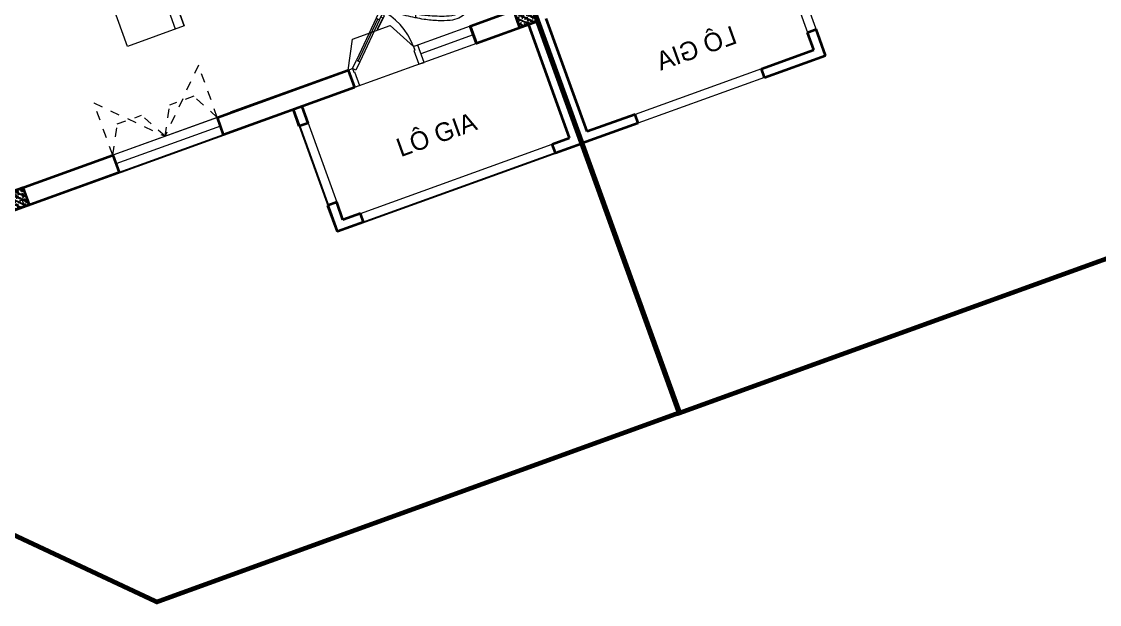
# Model space of a CAD drawing. Header units: metres. Extents: x 568336 to 569219, y 2065964 to 2066430.
# Drawn here: x 568585.35 to 568596.98, y 2066333.66 to 2066339.95 of the extents above; entities that cross this region are included whole.
import ezdxf

# ---------------------------------------------------------------- set-up
doc = ezdxf.new("R2010")
doc.units = ezdxf.units.M
for name, pattern in [('$AUDIT_BAD_LTYPE2', [0]), ('HIDDEN', [0.375, 0.25, -0.125]), ('HIDDEN2', [0.1875, 0.125, -0.0625])]:
    doc.linetypes.add(name, pattern=pattern)
doc.layers.get('0').update_dxf_attribs({"linetype": 'CONTINUOUS'})
doc.layers.get('DEFPOINTS').update_dxf_attribs({"linetype": 'CONTINUOUS'})
for name, color, linetype, lineweight in [('-DOOR', 137, 'CONTINUOUS', 9), ('-FURNITURE', 46, 'CONTINUOUS', 9), ('-HATCH', 8, 'CONTINUOUS', 5), ('-LINE1', 7, 'CONTINUOUS', 18), ('-LINE2', 252, 'CONTINUOUS', 9), ('-STEEL1', 1, 'CONTINUOUS', 35), ('-WALL', 4, 'CONTINUOUS', 35), ('TEXT25', 2, 'CONTINUOUS', 13)]:
    doc.layers.add(name, color=color, linetype=linetype, lineweight=lineweight)
doc.layers.add('LoLK', color=6, linetype='CONTINUOUS')
doc.layers.add('TIMDUONG', color=1, linetype='CONTINUOUS')
doc.styles.add('SVN_AVO_thuong', font='')
doc.styles.get('SVN_AVO_thuong').set_extended_font_data('SVN-Avo')

# ---------------------------------------------------------------- blocks, each defined once
blk = doc.blocks.new('M3-T2.3')
at = {"layer": '-LINE1'}
for points in [[(568605.2244708698, 2066345.126820059), (568605.7012970862, 2066343.810523452), (568608.3338903014, 2066344.764175884), (568607.857064085, 2066346.080472492)], [(568605.318492056, 2066345.160879075), (568605.6931412261, 2066344.126646026)], [(568606.3253863747, 2066344.142957746), (568607.6886935753, 2066344.63681347)]]:
    blk.add_lwpolyline(points, dxfattribs=at)
at = {"layer": '-WALL'}
for p, q in [((568608.2058100998, 2066344.824138056), (568607.7630428987, 2066346.046413477)), ((568608.3338903014, 2066344.764175884), (568607.857064085, 2066346.080472492)), ((568607.6886935753, 2066344.63681347), (568608.2058100998, 2066344.824138056)), ((568607.7227525907, 2066344.542792284), (568608.3338903014, 2066344.764175884)), ((568607.7227525907, 2066344.542792284), (568607.6886935753, 2066344.63681347)), ((568605.6931412261, 2066344.126646026), (568605.5991200398, 2066344.09258701)), ((568605.7012970862, 2066343.810523452), (568605.5991200398, 2066344.09258701)), ((568605.7612592571, 2066343.938603653), (568605.6931412261, 2066344.126646026)), ((568606.3594453901, 2066344.04893656), (568605.7012970862, 2066343.810523452)), ((568606.3253863747, 2066344.142957746), (568605.7612592571, 2066343.938603653)), ((568606.3594453901, 2066344.04893656), (568606.3253863747, 2066344.142957746))]:
    blk.add_line(p, q, dxfattribs=at)
at = {"layer": 'TIMDUONG', "color": 1, "linetype": 'HIDDEN', "ltscale": 10, "const_width": 0.05}
blk.add_lwpolyline([(568593.6037453394, 2066359.007782663), (568602.0671453066, 2066362.068899052), (568609.3867960966, 2066341.853242537), (568600.9163472741, 2066338.789611338)], close=True, dxfattribs=at)
at = {"layer": 'TEXT25', "style": 'SVN_AVO_thuong'}
blk.add_text('LÔ GIA', height=0.2, rotation=19.91283355064844, dxfattribs=at).set_placement((568606.3367488387, 2066344.517706674))
blk = doc.blocks.new('A$C7D524948')
at = {"layer": '-FURNITURE'}
for points in [[(-1.862645149230957e-09, 824.9500000011176, 0.02374928999430728), (-77.15000000130385, 820, 0.1110396266945436), (-175.0999999996275, 786.1500000022352, 0.08516816991690027), (-234.9500000011176, 733.25, 0.08855014736123698), (-281.5499999988824, 649.3499999996275, 0.02790636319614463), (-315.9500000011176, 525.5999999996275, 0.02834164487538841), (-340.4000000022352, 372.8000000007451, 0.04711987010175965), (-341.0999999996275, 283.4000000003725, 0.5135274654112972), (-284.5500000007451, 299.9500000011176, 0.05957759956988055), (-242.5500000026077, 413.6500000003725, -0.03446512451505389), (-213.1500000003725, 507.4499999992549, -0.05927668371543007), (-182.7500000009313, 564.2999999988824, -0.1661460996977688), (-133.4500000011176, 600.4000000003725, -0.0525641271264061), (-75.80000000074506, 611.9500000011176, -0.02855401869774651), (-1.862645149230957e-09, 614.6500000003725, -3.543335205159532)], [(-1.862645149230957e-09, 824.9500000011176, -0.02374928999430728), (77.14999999850988, 820.0000000018626, -0.1110396266945436), (175.0999999986961, 786.1500000003725, -0.08516816991690027), (234.9499999992549, 733.25, -0.08855014736123698), (281.5499999988824, 649.3499999996275, -0.02790636319614463), (315.9500000011176, 525.5999999996275, -0.02834164487538841), (340.3999999985099, 372.8000000007451, -0.04711987010175965), (341.0999999996275, 283.4000000022352, -0.5135274654112972), (284.5500000007451, 299.9499999992549, -0.05957759956988055), (242.5499999988824, 413.6499999985099, 0.03446512451505389), (213.1499999994412, 507.4500000011176, 0.05927668371543007), (182.75, 564.3000000007451, 0.1661460996977688), (133.4499999983236, 600.4000000003725, 0.0525641271264061), (75.79999999888241, 611.9499999992549, 0.02855401869774651), (-1.862645149230957e-09, 614.6500000003725, 3.543335205159532)], [(-0.5500000007450581, 774.1500000003725, 0.1055837687742558), (-137.8000000007451, 751.3000000007451, 0.08397584501256396), (-176, 728.25, 0.1493020227225411), (-241.2000000011176, 626.1999999992549, 0.02490854660583826), (-289.25, 424.1500000003725, 0.02643887537121914), (-306.5679914960638, 278.4068524483591, -0.8863330528017872)], [(-0.5500000007450581, 774.1500000003725, -0.1055837687742558), (136.6999999992549, 751.3000000007451, -0.08397584501256396), (174.8999999985099, 728.2500000018626, -0.1493020227225411), (240.0999999986961, 626.1999999992549, -0.02490854660583826), (288.1499999975786, 424.1500000003725, -0.02643887537121914), (305.467991495505, 278.4068524483591, 0.8863330528017872)], [(-342.8562581948936, 328.1164919566363, 0.02267140514630937), (-350.039135296829, 124.5, 0.01212164544072816), (-345.6391352973878, 57.0500000026077, 0.4055082152921144), (-279.3891352973878, 0), (0, 0)], [(342.8562581939623, 328.1164919547737, -0.02267140514630937), (350.0391352958977, 124.5, -0.01212164544072816), (345.6391352955252, 57.05000000074506, -0.4055082152921144), (279.3891352964565, 0), (0, 0)]]:
    blk.add_lwpolyline(points, format="xyb", dxfattribs=at)
blk = doc.blocks.new('*U151')
at = {"linetype": '$AUDIT_BAD_LTYPE2'}
for p, q in [((134.8528137423857, 56.56854249492379), (488.4062043356582, 410.1219330881962)), ((502.5483399593892, 395.9797974644653), (148.9949493661167, 42.42640687119284))]:
    blk.add_line(p, q, dxfattribs=at)
for points in [[(474.2640687119273, 424.2640687119272), (502.5483399593892, 395.9797974644653), (573.2590180780439, 466.69047558312), (544.974746830582, 494.9747468305819), (474.2640687119273, 424.2640687119272)], [(476.3188696038515, 426.3188696038514), (120.7106781186548, 70.71067811865474)], [(120.7106781186548, 70.71067811865474), (148.9949493661167, 42.42640687119284), (78.2842712474619, -28.2842712474619), (50, 0), (120.7106781186548, 70.71067811865474)]]:
    blk.add_lwpolyline(points)
for points in [[(447.9494474537137, 301.4012464854598), (567.8884228737038, 421.3402219054498), (547.8985936370387, 441.3300511421148), (527.9087644003944, 421.3402219054705), (543.9006277897223, 405.3483585161426), (443.9514816063765, 305.3992123327969)], [(0, 0), (50, 0), (50, -40), (60, -40), (60, -199.3588634537518), (0, -199.3588634537518)], [(799.9999999999982, 7.105427357601134e-15), (749.9999999999982, 7.105427357601134e-15), (749.9999999999982, -40), (739.9999999999982, -40), (739.9999999999982, -199.3588634537518), (799.9999999999982, -199.3588634537518)]]:
    blk.add_lwpolyline(points, close=True)
at = {"linetype": '$AUDIT_BAD_LTYPE2', "ltscale": 0.3}
blk.add_arc((50, 0), 699.9999999999982, 0, 90, dxfattribs=at)
blk = doc.blocks.new('D12')
at = {"layer": '-DOOR'}
for p, q in [((0, 200.0213350024052), (1200, 200.0213350024052)), ((0, 100), (1200, 100.2985981091746)), ((0, 0), (1200, 0.2985981091745802))]:
    blk.add_line(p, q, dxfattribs=at)
at = {"layer": '-LINE2', "linetype": 'HIDDEN2', "ltscale": 10}
for p, q in [((0, 200), (0, 800)), ((0, 800), (600, 200.0213350024052)), ((1200, 800), (600, 200.0213350024052)), ((1200, 200), (1200, 800)), ((1200, 200), (1200, 800)), ((0, 200.0213350024052), (160.3887441940024, 500)), ((160.3887441940024, 500), (439.4600093320769, 500.1492614196613)), ((600, 200.0213350024052), (439.4600093320769, 500.1492614196613)), ((600, 200.0213350024052), (760.5399906679231, 500.1492614196613)), ((1039.611255805998, 500), (760.5399906679231, 500.1492614196613)), ((1200, 200.0213350024052), (1039.611255805998, 500))]:
    blk.add_line(p, q, dxfattribs=at)
blk = doc.blocks.new('18x35')
at = {"layer": '-HATCH'}
h = blk.add_hatch(dxfattribs=at)
h.set_pattern_fill('CHAU-01', color=256, scale=10, angle=-1.272221872585407e-14, pattern_type=2)
h.set_pattern_definition([(49.99999999999999, (0, 0), (71.72601826007535, -6.275213498259527), [7.5, -82.5]), (355, (0, 0), (-13.87513336129999, 75.21921337000119), [6, -66]), (100.4514, (5.977167999997619, -0.5229339999999638), (57.85093817140217, 68.94395420609534), [6.374019000000001, -70.1142112]), (46.18419999999998, (0, 20), (106.7241048625644, -16.55190143290183), [11.25, -123.75]), (96.63559999999998, (8.89367449999554, 18.62066930000003), (93.46627055487036, 97.41178709004416), [9.561028799999994, -105.1713]), (351.1842, (0, 20), (93.46619451336275, 97.41186009253245), [9, -99]), (20.99999999999998, (10, 15), (59.69070521184616, -40.2618890665339), [7.5, -82.5]), (326.0000000000001, (10, 15), (24.33153319215819, 72.5150045046853), [6, -66]), (71.45139999999999, (14.97422329999972, 11.64483940000002), (84.022262858149, 32.25304967099522), [6.374019000000001, -70.1142112]), (37.49999999999998, (0, 0), (1.215985531729074, 33.28938538313115), [0, -65.19999999999999, 0, -67, 0, -66.25]), (7.499999999999987, (0, 0), (26.30695374421487, 39.44117118823602), [0, -38.2, 0, -63.7, 0, -25.25]), (327.5, (-22.30000000000291, 0), (53.3822436172409, -2.255487173437988), [0, -25, 0, -78, 0, -103.5]), (317.5, (-32.30000000000291, 0), (58.31861693423862, 10.01049823323176), [0, -32.5, 0, -51.8, 0, -73.5]), (44.99999999999999, (0, 0), (-30.05203820042826, 30.05203820042828), []), (44.99999999999999, (0, 12.25), (-30.05203820042826, 30.05203820042828), [])])
h.paths.add_polyline_path([(96508.03118051568, 47993.04977023201), (96508.03118051568, 47793.04977023201), (96708.03118051568, 47793.04977023201), (96708.03118051568, 47993.04977023201)])
at = {"layer": '-STEEL1'}
blk.add_lwpolyline([(96508.03118051568, 47793.04977023201), (96708.03118051568, 47793.04977023201), (96708.03118051568, 47993.04977023201), (96508.03118051568, 47993.04977023201)], close=True, dxfattribs=at)
blk = doc.blocks.new('M2-T2.4')
at = {"layer": '-DOOR'}
for p, q in [((568590.1909424404, 2066339.904178846), (568589.5951656378, 2066339.689026071)), ((568590.2247916627, 2066339.810447397), (568589.6604626967, 2066339.606651374)), ((568590.2588744484, 2066339.71606919), (568588.9421068623, 2066339.240545138)), ((568587.4633206755, 2066338.919153265), (568586.3346627447, 2066338.51156122)), ((568587.4972945767, 2066338.825076569), (568586.3686366458, 2066338.417484524)), ((568587.531252683, 2066338.73104361), (568586.4025947521, 2066338.323451565))]:
    blk.add_line(p, q, dxfattribs=at)
at = {"layer": '-FURNITURE'}
for p, q in [((568587.0118938352, 2066339.872380317), (568585.8741374674, 2066343.022926957)), ((568587.1059486627, 2066339.90634632), (568585.9681922948, 2066343.056892961))]:
    blk.add_line(p, q, dxfattribs=at)
blk.add_lwpolyline([(568585.4038633294, 2066342.853096939), (568585.9681922948, 2066343.056892961), (568587.1059486627, 2066339.90634632), (568586.4945922834, 2066339.685567296), (568585.3568359156, 2066342.836113937)], dxfattribs=at)
at = {"layer": '-LINE1'}
for points in [[(568588.2833656677, 2066339.002678764), (568588.7588897201, 2066337.685911178), (568591.3924248923, 2066338.636959283), (568590.9169008397, 2066339.953726869)], [(568588.3774204953, 2066339.036644768), (568588.7510465365, 2066338.002041664)], [(568589.007088199, 2066337.881864017), (568591.0762944056, 2066338.629116099)]]:
    blk.add_lwpolyline(points, dxfattribs=at)
at = {"layer": '-LINE2', "linetype": 'HIDDEN2', "ltscale": 10}
for p, q in [((568588.9230735943, 2066339.764983851), (568589.3268774801, 2066339.910968175)), ((568589.5796288481, 2066339.68328134), (568589.3268774801, 2066339.910968175)), ((568588.8741182488, 2066339.428341722), (568588.9230735943, 2066339.764983851))]:
    blk.add_line(p, q, dxfattribs=at)
at = {"layer": '-WALL'}
for p, q in [((568590.1909424404, 2066339.904178846), (568590.2588744484, 2066339.71606919)), ((568591.2644040609, 2066338.697048107), (568590.8228460122, 2066339.919760865)), ((568591.3924248923, 2066338.636959283), (568590.9169008397, 2066339.953726869)), ((568587.4633206755, 2066338.919153265), (568588.8741669572, 2066339.428676662)), ((568588.8741669572, 2066339.428676662), (568588.9420989647, 2066339.240567007)), ((568588.9420989647, 2066339.240567007), (568587.5312526831, 2066338.73104361)), ((568588.9420989647, 2066339.240567007), (568587.5312526831, 2066338.73104361)), ((568588.4420160087, 2066338.857774156), (568588.3774806015, 2066339.036478329)), ((568587.5312526831, 2066338.73104361), (568587.4633206755, 2066338.919153265)), ((568587.5312526831, 2066338.73104361), (568587.4633206755, 2066338.919153265)), ((568587.5312526831, 2066338.73104361), (568587.4633206755, 2066338.919153265)), ((568588.347961181, 2066338.823808153), (568588.2834257738, 2066339.002512325)), ((568588.4420160087, 2066338.857774156), (568588.347961181, 2066338.823808153)), ((568591.0762944056, 2066338.629116099), (568591.2644040609, 2066338.697048107)), ((568591.1102604093, 2066338.535061272), (568591.0762944056, 2066338.629116099)), ((568591.1102604093, 2066338.535061272), (568591.3924248923, 2066338.636959283)), ((568585.250967065, 2066338.120195119), (568586.3346706419, 2066338.511539352)), ((568586.3346706419, 2066338.511539352), (568586.4026026499, 2066338.323429696)), ((568586.4026026499, 2066338.323429696), (568585.2422597728, 2066337.904409135)), ((568588.7510465365, 2066338.002041664), (568588.6569917088, 2066337.968075661)), ((568588.818978544, 2066337.81393201), (568588.7510465365, 2066338.002041664)), ((568588.7588897201, 2066337.685911178), (568588.6569917088, 2066337.968075661)), ((568589.007088199, 2066337.881864017), (568588.818978544, 2066337.81393201)), ((568589.0410542027, 2066337.787809189), (568589.007088199, 2066337.881864017)), ((568589.0410542027, 2066337.787809189), (568588.7588897201, 2066337.685911178))]:
    blk.add_line(p, q, dxfattribs=at)
for points in [[(568586.9668680546, 2066343.523865531), (568587.2518760443, 2066343.626790418), (568587.2162095659, 2066343.725553082), (568587.3102642599, 2066343.759519037), (568587.3102642599, 2066343.759519037), (568587.3102642599, 2066343.759519037), (568587.3459308719, 2066343.660756421), (568589.2264983818, 2066344.339885443), (568588.3892968504, 2066346.657998792), (568588.4837768859, 2066346.692118351), (568590.9172503438, 2066339.953853086), (568590.2588665508, 2066339.716091059), (568590.1909345431, 2066339.904200715), (568590.7548844877, 2066340.107859861), (568589.294512136, 2066344.151577763)], [(568587.6048523627, 2066338.970264579), (568588.8741669572, 2066339.428676662)]]:
    blk.add_lwpolyline(points, dxfattribs=at)
at = {"layer": 'DEFPOINTS', "color": 2}
blk.add_lwpolyline([(568585.8219807053, 2066354.061914367), (568578.2977877068, 2066351.344781349), (568580.1993571745, 2066346.077013281), (568579.2594762308, 2066345.737594237), (568581.1276064366, 2066340.56457872), (568582.0677423592, 2066340.904288212), (568582.7397720615, 2066339.043379338), (568585.2422597728, 2066337.904409135), (568588.2834257738, 2066339.002512325), (568588.7588897201, 2066337.685911178), (568591.3924248923, 2066338.636959283), (568585.8219807053, 2066354.061914367)], dxfattribs=at)
at = {"layer": 'TIMDUONG', "color": 1, "linetype": 'HIDDEN', "ltscale": 10, "const_width": 0.05}
blk.add_lwpolyline([(568585.140864188, 2066355.946537791), (568574.7965445638, 2066352.205541732), (568580.4083197439, 2066336.688971124), (568586.8107224401, 2066333.687823556), (568592.4516101531, 2066335.732052325)], close=True, dxfattribs=at)
at = {"layer": '-DOOR', "xscale": 0.001, "yscale": 0.001, "zscale": 0.001, "rotation": 19.8563987751322}
blk.add_blockref('*U151', (568588.8741616032, 2066339.428691486), dxfattribs=at)
at = {"layer": '-FURNITURE', "xscale": -0.001, "yscale": 0.0009999999999999998, "zscale": 0.001, "rotation": 255.734243323962}
blk.add_blockref('A$C7D524948', (568589.4158099276, 2066340.398912879), dxfattribs=at)
at = {"layer": '-STEEL1', "xscale": -0.0009999999999999998, "yscale": 0.0009999999999999998, "zscale": 0.001, "rotation": 19.85616307242335}
for p in [(568697.9206977696, 2066327.782037777), (568692.4356596085, 2066325.801669928)]:
    blk.add_blockref('18x35', p, dxfattribs=at)
at = {"xscale": -0.0009999999999999998, "yscale": 0.0009999999999999998, "zscale": 0.001, "rotation": 19.85616307242335}
blk.add_blockref('D12', (568587.5309194659, 2066338.730605925), dxfattribs=at)
at = {"layer": 'TEXT25', "style": 'SVN_AVO_thuong'}
blk.add_text('LÔ GIA', height=0.2000000000000001, rotation=19.85616307251905, dxfattribs=at).set_placement((568589.4413839779, 2066338.488749173))

msp = doc.modelspace()

# ---------------------------------------------------------------- block references
at = {"layer": 'LoLK', "xscale": -1, "rotation": 39.76534617251417}
msp.add_blockref('M3-T2.3', (2327390.76896625, 841707.7234019606), dxfattribs=at)

# ---------------------------------------------------------------- next in the draw order: block references
at = {"layer": 'LoLK'}
msp.add_blockref('M2-T2.4', (0, 0), dxfattribs=at)

doc.saveas('drawing.dxf')
